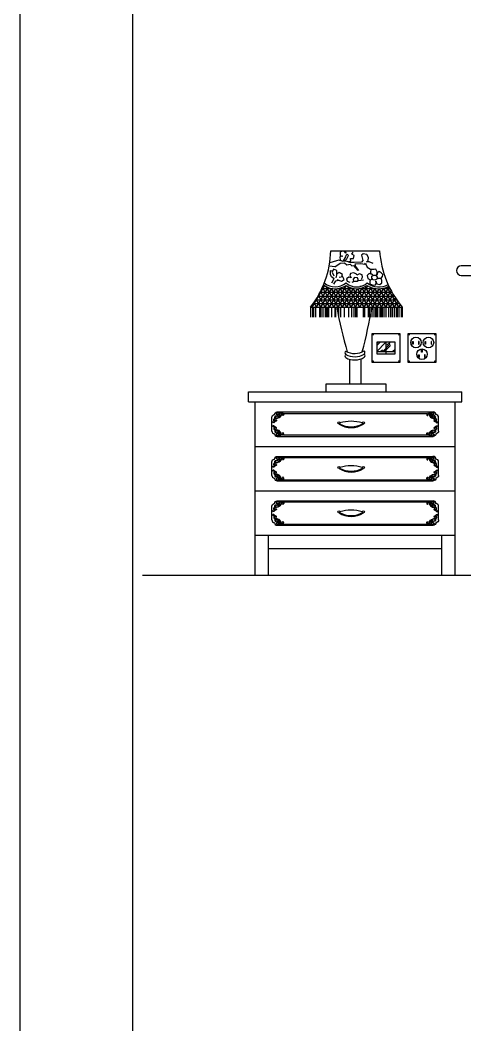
# Model space of a CAD drawing. Header units: inches. Extents: x 15.4 to 57.9, y 9.9 to 34.7.
# Drawn here: x 15.418 to 16.752, y 18.947 to 21.963 of the extents above; entities that cross this region are included whole.
import ezdxf

# ---------------------------------------------------------------- set-up
doc = ezdxf.new("R2010")
doc.units = ezdxf.units.IN
doc.header["$MEASUREMENT"] = 0
for name, color, linetype in [('02', 2, 'Continuous'), ('1', 1, 'Continuous'), ('8', 8, 'Continuous'), ('kadrbm', 4, 'Continuous')]:
    doc.layers.add(name, color=color, linetype=linetype)

# ---------------------------------------------------------------- blocks, each defined once
blk = doc.blocks.new('kadrbm')
at = {"layer": 'kadrbm', "color": 4}
blk.add_lwpolyline([(0, 0), (0, 24.7972), (21, 24.7972), (21, 0), (0, 0)], close=True, dxfattribs=at)
blk.add_lwpolyline([(20.6631, 0.3257), (20.6631, 24.4603), (0.3369, 24.4603), (0.3369, 0.3257), (20.6631, 0.3257)], dxfattribs=at)

msp = doc.modelspace()

# ---------------------------------------------------------------- hatches: boundary and pattern name
at = {"layer": '8'}
h = msp.add_hatch(dxfattribs=at)
h.set_pattern_fill('NET3', color=256, scale=0.09, style=0)
h.set_pattern_definition([(0, (-142.636841, 156.876902), (0, 0.01125), []), (60, (-142.636841, 156.876902), (-0.0097427858, 0.005625), []), (120, (-142.636841, 156.876902), (-0.0097427858, -0.005625), [])])
h.paths.add_polyline_path([(16.3954, 21.1664, -0.320221), (16.3278, 21.1682, -0.067201), (16.289, 21.1011), (16.564, 21.1011, -0.062678), (16.5239, 21.1639, -0.264053), (16.4585, 21.1663, -0.312684)])
h = msp.add_hatch(dxfattribs=at)
h.set_pattern_fill('AR-RROOF', color=256, scale=0.001, angle=45, style=0)
h.set_pattern_definition([(45, (16.2802, 20.778689), (0.0215526, 0.0574736), [0.381, -0.0508, 0.127, -0.0254]), (45, (16.295106, 20.811556), (-0.041848, 0.005927), [0.0762, -0.008382, 0.1524, -0.01905]), (45, (16.273913, 20.802935), (0.0813611, 0.1054282), [0.2032, -0.03556, 0.1016, -0.0254])])
h.paths.add_polyline_path([(16.5425, 20.9679), (16.5425, 20.9964), (16.4875, 20.9964), (16.4875, 20.9679)])

# ---------------------------------------------------------------- linework, layer by layer
at = {"layer": '02'}
for p, q in [((16.3496, 21.2703), (16.4957, 21.2703)), ((16.3833, 21.2696), (16.3779, 21.2658)), ((16.3779, 21.2658), (16.3779, 21.2564)), ((16.3911, 21.2686), (16.3833, 21.2696)), ((16.3951, 21.2635), (16.3911, 21.2686)), ((16.3941, 21.2682), (16.3951, 21.2635)), ((16.399, 21.2602), (16.3951, 21.2564)), ((16.4024, 21.256), (16.399, 21.2602)), ((16.4127, 21.2602), (16.4171, 21.2658)), ((16.42, 21.2564), (16.4127, 21.2602)), ((16.4465, 21.2611), (16.4421, 21.2574)), ((16.4582, 21.2592), (16.4465, 21.2611)), ((16.3667, 21.24), (16.3472, 21.2337)), ((16.3613, 21.2222), (16.3774, 21.2334)), ((16.374, 21.2423), (16.3667, 21.24)), ((16.3838, 21.2395), (16.374, 21.2423)), ((16.3858, 21.2541), (16.377, 21.2517)), ((16.377, 21.2517), (16.3779, 21.2423)), ((16.3774, 21.2334), (16.3907, 21.2339)), ((16.3779, 21.2564), (16.3858, 21.2541)), ((16.3779, 21.2423), (16.3853, 21.2395)), ((16.398, 21.2386), (16.3838, 21.2395)), ((16.3941, 21.2517), (16.3863, 21.2405)), ((16.3907, 21.2339), (16.3975, 21.2278)), ((16.3921, 21.2405), (16.398, 21.2461)), ((16.3951, 21.2564), (16.3941, 21.2517)), ((16.3975, 21.2278), (16.4073, 21.2297)), ((16.398, 21.2461), (16.4024, 21.256)), ((16.4068, 21.2353), (16.3985, 21.2381)), ((16.4029, 21.2372), (16.4097, 21.2405)), ((16.42, 21.2353), (16.4068, 21.2353)), ((16.4073, 21.2297), (16.4132, 21.225)), ((16.4097, 21.2405), (16.4088, 21.2475)), ((16.4088, 21.2475), (16.4181, 21.247)), ((16.4181, 21.247), (16.42, 21.2564)), ((16.4421, 21.2358), (16.42, 21.2353)), ((16.4225, 21.2315), (16.4396, 21.2325)), ((16.4244, 21.2231), (16.4225, 21.2315)), ((16.4396, 21.2325), (16.4514, 21.2297)), ((16.4421, 21.2574), (16.444, 21.2494)), ((16.446, 21.2409), (16.4421, 21.2358)), ((16.444, 21.2494), (16.446, 21.2409)), ((16.4514, 21.2297), (16.4533, 21.2334)), ((16.4533, 21.2334), (16.4548, 21.2297)), ((16.4548, 21.2297), (16.4587, 21.2207)), ((16.4572, 21.2372), (16.4621, 21.2409)), ((16.4651, 21.2372), (16.4572, 21.2372)), ((16.4626, 21.2499), (16.4582, 21.2592)), ((16.4621, 21.2409), (16.4626, 21.2499)), ((16.4763, 21.232), (16.4651, 21.2372)), ((16.3613, 21.2222), (16.3461, 21.2241)), ((16.3491, 21.1992), (16.3487, 21.2113)), ((16.3487, 21.2113), (16.355, 21.2104)), ((16.3578, 21.2153), (16.3539, 21.2066)), ((16.3539, 21.2066), (16.3591, 21.195)), ((16.3674, 21.2114), (16.3578, 21.2153)), ((16.3679, 21.1975), (16.3674, 21.2114)), ((16.3752, 21.2053), (16.3685, 21.2015)), ((16.3847, 21.1992), (16.3752, 21.2053)), ((16.4084, 21.2018), (16.4069, 21.1958)), ((16.4174, 21.2045), (16.4084, 21.2018)), ((16.4132, 21.225), (16.4176, 21.2264)), ((16.4257, 21.2011), (16.4174, 21.2045)), ((16.4176, 21.2264), (16.4303, 21.2109)), ((16.4342, 21.2109), (16.4244, 21.2231)), ((16.4276, 21.197), (16.4257, 21.2011)), ((16.4355, 21.2015), (16.4276, 21.197)), ((16.4433, 21.1985), (16.4355, 21.2015)), ((16.4587, 21.2207), (16.469, 21.2151)), ((16.465, 21.2018), (16.4591, 21.1957)), ((16.4743, 21.199), (16.465, 21.2018)), ((16.4699, 21.2145), (16.4689, 21.2065)), ((16.4689, 21.2065), (16.4699, 21.2008)), ((16.469, 21.2151), (16.4797, 21.2151)), ((16.4851, 21.2154), (16.4699, 21.2145)), ((16.4699, 21.2008), (16.4743, 21.199)), ((16.489, 21.2074), (16.4851, 21.2154)), ((16.4875, 21.1976), (16.489, 21.2074)), ((16.49, 21.2041), (16.4875, 21.1976)), ((16.4949, 21.2079), (16.49, 21.2041)), ((16.5012, 21.2046), (16.4949, 21.2079)), ((16.5056, 21.1994), (16.5012, 21.2046)), ((16.8322, 21.2251), (16.7411, 21.2251)), ((16.352, 21.1926), (16.3491, 21.1992)), ((16.3598, 21.1865), (16.352, 21.1926)), ((16.3528, 21.1743), (16.3594, 21.1867)), ((16.3587, 21.1698), (16.3648, 21.1804)), ((16.3648, 21.1804), (16.3727, 21.1823)), ((16.3654, 21.1892), (16.3679, 21.1975)), ((16.368, 21.1839), (16.3813, 21.1795)), ((16.3861, 21.1919), (16.3745, 21.1905)), ((16.3813, 21.1795), (16.3897, 21.1844)), ((16.3829, 21.1922), (16.3847, 21.1992)), ((16.3897, 21.1844), (16.3861, 21.1919)), ((16.4033, 21.1913), (16.3967, 21.1864)), ((16.3967, 21.1864), (16.3983, 21.1789)), ((16.3983, 21.1789), (16.4065, 21.1763)), ((16.4112, 21.1891), (16.4033, 21.1913)), ((16.4069, 21.1958), (16.4112, 21.1891)), ((16.4198, 21.1778), (16.4127, 21.1752)), ((16.421, 21.1898), (16.4163, 21.1849)), ((16.4163, 21.1849), (16.4174, 21.1774)), ((16.4288, 21.1778), (16.4198, 21.1778)), ((16.4296, 21.1887), (16.421, 21.1898)), ((16.4315, 21.1801), (16.4288, 21.1778)), ((16.4319, 21.1838), (16.4296, 21.1887)), ((16.4304, 21.1797), (16.4319, 21.1838)), ((16.448, 21.1823), (16.4315, 21.1801)), ((16.4413, 21.1849), (16.4445, 21.191)), ((16.4445, 21.191), (16.4433, 21.1985)), ((16.4591, 21.1957), (16.4611, 21.1872)), ((16.4611, 21.1872), (16.4684, 21.1835)), ((16.4738, 21.1854), (16.467, 21.1816)), ((16.467, 21.1816), (16.467, 21.1713)), ((16.467, 21.1713), (16.4763, 21.1675)), ((16.4684, 21.1835), (16.4738, 21.1854)), ((16.4728, 21.1938), (16.4763, 21.1976)), ((16.4728, 21.1877), (16.4728, 21.1938)), ((16.4772, 21.1835), (16.4728, 21.1877)), ((16.4763, 21.1976), (16.4851, 21.1971)), ((16.4836, 21.1825), (16.4772, 21.1835)), ((16.4885, 21.1858), (16.4836, 21.1825)), ((16.4841, 21.1684), (16.4861, 21.1731)), ((16.4846, 21.1792), (16.488, 21.1708)), ((16.4861, 21.1731), (16.4846, 21.1792)), ((16.4851, 21.1971), (16.489, 21.1915)), ((16.488, 21.1708), (16.4968, 21.1694)), ((16.489, 21.1891), (16.4885, 21.1858)), ((16.489, 21.1915), (16.4887, 21.1875)), ((16.4914, 21.1872), (16.5012, 21.1886)), ((16.5003, 21.1868), (16.4914, 21.1872)), ((16.4968, 21.1694), (16.5032, 21.1741)), ((16.5032, 21.1811), (16.5003, 21.1868)), ((16.5012, 21.1886), (16.5047, 21.1929)), ((16.5032, 21.1741), (16.5032, 21.1811)), ((16.5047, 21.1929), (16.5056, 21.1994)), ((16.7411, 21.1966), (17.9947, 21.1966)), ((16.4367, 21.1644), (16.4445, 21.1653)), ((16.4763, 21.1675), (16.4841, 21.1684)), ((16.289, 21.1011), (16.564, 21.1011)), ((16.289, 21.1011), (16.289, 21.071)), ((16.2943, 21.1011), (16.2943, 21.071)), ((16.2982, 21.1011), (16.2982, 21.071)), ((16.304, 21.1011), (16.304, 21.071)), ((16.3153, 21.1011), (16.3153, 21.071)), ((16.32, 21.1011), (16.32, 21.071)), ((16.3259, 21.1011), (16.3259, 21.071)), ((16.3329, 21.1011), (16.3329, 21.071)), ((16.3368, 21.1011), (16.3368, 21.071)), ((16.3391, 21.1011), (16.3391, 21.071)), ((16.343, 21.1011), (16.343, 21.071)), ((16.3516, 21.1011), (16.3516, 21.071)), ((16.3622, 21.1011), (16.3622, 21.071)), ((16.3641, 21.1011), (16.3641, 21.071)), ((16.3723, 21.1011), (16.3723, 21.071)), ((16.3785, 21.1011), (16.3785, 21.071)), ((16.3899, 21.1011), (16.3899, 21.071)), ((16.4031, 21.1011), (16.4031, 21.071)), ((16.4117, 21.1011), (16.4117, 21.071)), ((16.4187, 21.1011), (16.4187, 21.071)), ((16.4238, 21.1011), (16.4238, 21.071)), ((16.4281, 21.1011), (16.4281, 21.071)), ((16.4464, 21.1011), (16.4464, 21.071)), ((16.4503, 21.1011), (16.4503, 21.071)), ((16.4616, 21.1011), (16.4616, 21.071)), ((16.4652, 21.1011), (16.4652, 21.071)), ((16.4698, 21.1011), (16.4698, 21.071)), ((16.4753, 21.1011), (16.4753, 21.071)), ((16.4819, 21.1011), (16.4819, 21.071)), ((16.4862, 21.1011), (16.4862, 21.071)), ((16.4893, 21.1011), (16.4893, 21.071)), ((16.4968, 21.1011), (16.4968, 21.071)), ((16.4999, 21.1011), (16.4999, 21.071)), ((16.5038, 21.1011), (16.5038, 21.071)), ((16.5085, 21.1011), (16.5085, 21.071)), ((16.5151, 21.1011), (16.5151, 21.071)), ((16.5229, 21.1011), (16.5229, 21.071)), ((16.5284, 21.1011), (16.5284, 21.071)), ((16.5334, 21.1011), (16.5334, 21.071)), ((16.5401, 21.1011), (16.5401, 21.071)), ((16.5455, 21.1011), (16.5455, 21.071)), ((16.549, 21.1011), (16.549, 21.071)), ((16.5541, 21.1011), (16.5541, 21.071)), ((16.5611, 21.1011), (16.5611, 21.071)), ((16.564, 21.1011), (16.564, 21.071)), ((16.4755, 21.0202), (16.4755, 21.0175)), ((16.5836, 21.0201), (16.5836, 21.0174)), ((16.6626, 21.0201), (16.6626, 21.0174)), ((16.515, 20.9964), (16.515, 20.9614)), ((16.4875, 20.9679), (16.5425, 20.9679)), ((16.4069, 20.8712), (16.4069, 20.9446)), ((16.4408, 20.8712), (16.4408, 20.9462)), ((16.4742, 20.9389), (16.4769, 20.9389)), ((16.4755, 20.9376), (16.4755, 20.9402)), ((16.5559, 20.9389), (16.5532, 20.9389)), ((16.5823, 20.9388), (16.5849, 20.9388)), ((16.5836, 20.9375), (16.5836, 20.9402)), ((16.664, 20.9388), (16.6613, 20.9388)), ((16.6626, 20.9375), (16.6626, 20.9402)), ((16.1029, 20.8466), (16.7429, 20.8466)), ((16.1029, 20.8166), (16.1029, 20.8466)), ((16.7429, 20.8166), (16.7429, 20.8466)), ((16.1029, 20.8166), (16.7429, 20.8166)), ((16.1229, 20.2966), (16.1229, 20.8166)), ((16.7229, 20.2966), (16.7229, 20.8166)), ((16.1887, 20.7866), (16.6571, 20.7866)), ((16.2073, 20.7816), (16.638, 20.7816)), ((16.1729, 20.7293), (16.1729, 20.7704)), ((16.1787, 20.7643), (16.1783, 20.7645)), ((16.1809, 20.767), (16.1797, 20.7676)), ((16.6648, 20.767), (16.6661, 20.7676)), ((16.667, 20.7643), (16.6675, 20.7645)), ((16.6729, 20.7293), (16.6729, 20.7704)), ((16.1787, 20.7355), (16.1783, 20.7353)), ((16.1809, 20.7327), (16.1797, 20.7322)), ((16.2078, 20.7182), (16.6373, 20.7182)), ((16.6648, 20.7327), (16.6661, 20.7322)), ((16.667, 20.7355), (16.6675, 20.7353)), ((16.1887, 20.7132), (16.6571, 20.7132)), ((16.1229, 20.6832), (16.7229, 20.6832)), ((16.1729, 20.596), (16.1729, 20.6371)), ((16.1787, 20.631), (16.1783, 20.6312)), ((16.1809, 20.6337), (16.1797, 20.6343)), ((16.1887, 20.6532), (16.6571, 20.6532)), ((16.2012, 20.6502), (16.6454, 20.6502)), ((16.6648, 20.6337), (16.6661, 20.6343)), ((16.667, 20.631), (16.6675, 20.6312)), ((16.6729, 20.596), (16.6729, 20.6371)), ((16.1787, 20.6021), (16.1783, 20.6019)), ((16.1809, 20.5994), (16.1797, 20.5989)), ((16.6648, 20.5994), (16.6661, 20.5989)), ((16.667, 20.6021), (16.6675, 20.6019)), ((16.1887, 20.5799), (16.6571, 20.5799)), ((16.2006, 20.5829), (16.6452, 20.5829)), ((16.1229, 20.5499), (16.7229, 20.5499)), ((16.1887, 20.5199), (16.6571, 20.5199)), ((16.2012, 20.5169), (16.6454, 20.5169)), ((16.1729, 20.4627), (16.1729, 20.5038)), ((16.1787, 20.4976), (16.1783, 20.4978)), ((16.1809, 20.5004), (16.1797, 20.5009)), ((16.6648, 20.5004), (16.6661, 20.5009)), ((16.667, 20.4976), (16.6675, 20.4978)), ((16.6729, 20.4627), (16.6729, 20.5038)), ((16.1787, 20.4688), (16.1783, 20.4686)), ((16.1809, 20.4661), (16.1797, 20.4655)), ((16.1887, 20.4466), (16.6571, 20.4466)), ((16.2006, 20.4496), (16.6452, 20.4496)), ((16.6648, 20.4661), (16.6661, 20.4655)), ((16.667, 20.4688), (16.6675, 20.4686)), ((16.1229, 20.4166), (16.7229, 20.4166)), ((16.1629, 20.2966), (16.1629, 20.4166)), ((16.6829, 20.2966), (16.6829, 20.4166)), ((16.1629, 20.3766), (16.6829, 20.3766))]:
    msp.add_line(p, q, dxfattribs=at)
for points in [[(16.4725, 20.9364), (16.5575, 20.9364), (16.5575, 21.0214), (16.4725, 21.0214)], [(16.5806, 20.9363), (16.6656, 20.9363), (16.6656, 21.0213), (16.5806, 21.0213)], [(16.4875, 20.9614), (16.5425, 20.9614), (16.5425, 20.9964), (16.4875, 20.9964)], [(16.5951, 20.9981), (16.5966, 20.9981), (16.5966, 20.9905), (16.5951, 20.9905)], [(16.6147, 20.9981), (16.6131, 20.9981), (16.6131, 20.9905), (16.6147, 20.9905)], [(16.6325, 20.9981), (16.6341, 20.9981), (16.6341, 20.9905), (16.6325, 20.9905)], [(16.6521, 20.9981), (16.6505, 20.9981), (16.6505, 20.9905), (16.6521, 20.9905)], [(16.6221, 20.9732), (16.6237, 20.9732), (16.6237, 20.9657), (16.6221, 20.9657)], [(16.6131, 20.9576), (16.6147, 20.9576), (16.6147, 20.95), (16.6131, 20.95)], [(16.6327, 20.9576), (16.6311, 20.9576), (16.6311, 20.95), (16.6327, 20.95)]]:
    msp.add_lwpolyline(points, close=True, dxfattribs=at)
msp.add_lwpolyline([(16.3356, 20.8466), (16.3356, 20.8712), (16.5149, 20.8712), (16.5149, 20.8466)], dxfattribs=at)
for points in [[(16.2074, 20.7814, -0.512172), (16.2067, 20.7761, -0.595535), (16.2049, 20.7772, 0.803816), (16.2058, 20.7812, 0.447666), (16.2007, 20.7773, -0.239484), (16.1912, 20.7679, -0.092471), (16.1825, 20.7656, 1.070107), (16.1844, 20.7598, 0.481173), (16.1844, 20.7626, -0.666302), (16.1862, 20.7593, -0.356246), (16.1812, 20.7585, -0.892513), (16.1746, 20.7562)], [(16.1751, 20.7573, 0.714393), (16.1797, 20.758, -0.054521), (16.1786, 20.7629, -0.433809), (16.1831, 20.7675, -0.430978), (16.1826, 20.7739, -0.511089), (16.1867, 20.7731, 1.147301), (16.186, 20.768, 0.175818), (16.1964, 20.7735, 0.495061), (16.1931, 20.7771, 0.688323), (16.1916, 20.7741, -0.672259), (16.1921, 20.7725, -0.771078), (16.1899, 20.7771, -0.899645), (16.1906, 20.7859, -0.449117), (16.1926, 20.7837, 0.697657), (16.1877, 20.781, 0.292783), (16.191, 20.778)], [(16.2074, 20.7814, 0.363011), (16.201, 20.7819, 0.68482), (16.1943, 20.7839, 0.496416), (16.1953, 20.7793, 0.467951), (16.1962, 20.7804, -1.019778), (16.1978, 20.7837, -0.419687), (16.1998, 20.779, -0.028688), (16.1981, 20.7742, 0.655541), (16.1899, 20.7771)], [(16.6384, 20.7814, 0.512172), (16.6391, 20.7761, 0.595535), (16.6409, 20.7772, -0.803816), (16.64, 20.7812, -0.447666), (16.645, 20.7773, 0.239484), (16.6545, 20.7679, 0.092471), (16.6632, 20.7656, -1.070107), (16.6613, 20.7598, -0.481173), (16.6613, 20.7626, 0.666302), (16.6596, 20.7593, 0.356246), (16.6646, 20.7585, 0.892513), (16.6712, 20.7562)], [(16.6384, 20.7814, -0.363011), (16.6448, 20.7819, -0.68482), (16.6514, 20.7839, -0.496416), (16.6504, 20.7793, -0.467951), (16.6496, 20.7804, 1.019778), (16.6479, 20.7837, 0.419687), (16.646, 20.779, 0.028688), (16.6477, 20.7742, -0.655541), (16.6559, 20.7771)], [(16.6707, 20.7573, -0.714393), (16.666, 20.758, 0.054521), (16.6672, 20.7629, 0.433809), (16.6627, 20.7675, 0.430978), (16.6631, 20.7739, 0.511089), (16.6591, 20.7731, -1.147301), (16.6598, 20.768, -0.175818), (16.6493, 20.7735, -0.495061), (16.6526, 20.7771, -0.688323), (16.6541, 20.7741, 0.672259), (16.6537, 20.7725, 0.771078), (16.6559, 20.7771, 0.899645), (16.6551, 20.7859, 0.449117), (16.6531, 20.7837, -0.697657), (16.658, 20.781, -0.292783), (16.6548, 20.778)], [(16.2074, 20.7184, 0.512172), (16.2067, 20.7237, 0.595535), (16.2049, 20.7226, -0.803816), (16.2058, 20.7186, -0.447666), (16.2007, 20.7225, 0.239484), (16.1912, 20.7319, 0.092471), (16.1825, 20.7342, -1.070107), (16.1844, 20.7399, -0.481173), (16.1844, 20.7372, 0.666302), (16.1862, 20.7404, 0.356246), (16.1812, 20.7412, 0.892513), (16.1746, 20.7436)], [(16.1751, 20.7425, -0.714393), (16.1797, 20.7418, 0.054521), (16.1786, 20.7369, 0.433809), (16.1831, 20.7322, 0.430978), (16.1826, 20.7259, 0.511089), (16.1867, 20.7267, -1.147301), (16.186, 20.7318, -0.175818), (16.1964, 20.7263, -0.495061), (16.1931, 20.7227, -0.688323), (16.1916, 20.7257, 0.672259), (16.1921, 20.7272, 0.771078), (16.1899, 20.7227, 0.899645), (16.1906, 20.7138, 0.449117), (16.1926, 20.7161, -0.697657), (16.1877, 20.7188, -0.292783), (16.191, 20.7218)], [(16.2074, 20.7184, -0.363011), (16.201, 20.7179, -0.68482), (16.1943, 20.7158, -0.496416), (16.1953, 20.7205, -0.467951), (16.1962, 20.7193, 1.019778), (16.1978, 20.7161, 0.419687), (16.1998, 20.7208, 0.028688), (16.1981, 20.7256, -0.655541), (16.1899, 20.7227)], [(16.6384, 20.7184, -0.512172), (16.6391, 20.7237, -0.595535), (16.6409, 20.7226, 0.803816), (16.64, 20.7186, 0.447666), (16.645, 20.7225, -0.239484), (16.6545, 20.7319, -0.092471), (16.6632, 20.7342, 1.070107), (16.6613, 20.7399, 0.481173), (16.6613, 20.7372, -0.666302), (16.6596, 20.7404, -0.356246), (16.6646, 20.7412, -0.892513), (16.6712, 20.7436)], [(16.6384, 20.7184, 0.363011), (16.6448, 20.7179, 0.68482), (16.6514, 20.7158, 0.496416), (16.6504, 20.7205, 0.467951), (16.6496, 20.7193, -1.019778), (16.6479, 20.7161, -0.419687), (16.646, 20.7208, -0.028688), (16.6477, 20.7256, 0.655541), (16.6559, 20.7227)], [(16.6707, 20.7425, 0.714393), (16.666, 20.7418, -0.054521), (16.6672, 20.7369, -0.433809), (16.6627, 20.7322, -0.430978), (16.6631, 20.7259, -0.511089), (16.6591, 20.7267, 1.147301), (16.6598, 20.7318, 0.175818), (16.6493, 20.7263, 0.495061), (16.6526, 20.7227, 0.688323), (16.6541, 20.7257, -0.672259), (16.6537, 20.7272, -0.771078), (16.6559, 20.7227, -0.899645), (16.6551, 20.7138, -0.449117), (16.6531, 20.7161, 0.697657), (16.658, 20.7188, 0.292783), (16.6548, 20.7218)], [(16.2074, 20.6481, -0.512172), (16.2067, 20.6427, -0.595535), (16.2049, 20.6439, 0.803816), (16.2058, 20.6478, 0.447666), (16.2007, 20.6439, -0.239484), (16.1912, 20.6345, -0.092471), (16.1825, 20.6322, 1.070107), (16.1844, 20.6265, 0.481173), (16.1844, 20.6293, -0.666302), (16.1862, 20.626, -0.356246), (16.1812, 20.6252, -0.892513), (16.1746, 20.6228)], [(16.1751, 20.6239, 0.714393), (16.1797, 20.6247, -0.054521), (16.1786, 20.6295, -0.433809), (16.1831, 20.6342, -0.430978), (16.1826, 20.6406, -0.511089), (16.1867, 20.6397, 1.147301), (16.186, 20.6347, 0.175818), (16.1964, 20.6402, 0.495061), (16.1931, 20.6438, 0.688323), (16.1916, 20.6408, -0.672259), (16.1921, 20.6392, -0.771078), (16.1899, 20.6438, -0.899645), (16.1906, 20.6526, -0.449117), (16.1926, 20.6503, 0.697657), (16.1877, 20.6476, 0.292783), (16.191, 20.6447)], [(16.2074, 20.6481, 0.363011), (16.201, 20.6485, 0.68482), (16.1943, 20.6506, 0.496416), (16.1953, 20.646, 0.467951), (16.1962, 20.6471, -1.019778), (16.1978, 20.6503, -0.419687), (16.1998, 20.6457, -0.028688), (16.1981, 20.6409, 0.655541), (16.1899, 20.6438)], [(16.6384, 20.6481, 0.512172), (16.6391, 20.6427, 0.595535), (16.6409, 20.6439, -0.803816), (16.64, 20.6478, -0.447666), (16.645, 20.6439, 0.239484), (16.6545, 20.6345, 0.092471), (16.6632, 20.6322, -1.070107), (16.6613, 20.6265, -0.481173), (16.6613, 20.6293, 0.666302), (16.6596, 20.626, 0.356246), (16.6646, 20.6252, 0.892513), (16.6712, 20.6228)], [(16.6384, 20.6481, -0.363011), (16.6448, 20.6485, -0.68482), (16.6514, 20.6506, -0.496416), (16.6504, 20.646, -0.467951), (16.6496, 20.6471, 1.019778), (16.6479, 20.6503, 0.419687), (16.646, 20.6457, 0.028688), (16.6477, 20.6409, -0.655541), (16.6559, 20.6438)], [(16.6707, 20.6239, -0.714393), (16.666, 20.6247, 0.054521), (16.6672, 20.6295, 0.433809), (16.6627, 20.6342, 0.430978), (16.6631, 20.6406, 0.511089), (16.6591, 20.6397, -1.147301), (16.6598, 20.6347, -0.175818), (16.6493, 20.6402, -0.495061), (16.6526, 20.6438, -0.688323), (16.6541, 20.6408, 0.672259), (16.6537, 20.6392, 0.771078), (16.6559, 20.6438, 0.899645), (16.6551, 20.6526, 0.449117), (16.6531, 20.6503, -0.697657), (16.658, 20.6476, -0.292783), (16.6548, 20.6447)], [(16.2074, 20.585, 0.512172), (16.2067, 20.5904, 0.595535), (16.2049, 20.5892, -0.803816), (16.2058, 20.5853, -0.447666), (16.2007, 20.5892, 0.239484), (16.1912, 20.5986, 0.092471), (16.1825, 20.6009, -1.070107), (16.1844, 20.6066, -0.481173), (16.1844, 20.6039, 0.666302), (16.1862, 20.6071, 0.356246), (16.1812, 20.6079, 0.892513), (16.1746, 20.6103)], [(16.1751, 20.6092, -0.714393), (16.1797, 20.6084, 0.054521), (16.1786, 20.6036, 0.433809), (16.1831, 20.5989, 0.430978), (16.1826, 20.5925, 0.511089), (16.1867, 20.5934, -1.147301), (16.186, 20.5984, -0.175818), (16.1964, 20.593, -0.495061), (16.1931, 20.5893, -0.688323), (16.1916, 20.5923, 0.672259), (16.1921, 20.5939, 0.771078), (16.1899, 20.5893, 0.899645), (16.1906, 20.5805, 0.449117), (16.1926, 20.5828, -0.697657), (16.1877, 20.5855, -0.292783), (16.191, 20.5884)], [(16.6384, 20.585, -0.512172), (16.6391, 20.5904, -0.595535), (16.6409, 20.5892, 0.803816), (16.64, 20.5853, 0.447666), (16.645, 20.5892, -0.239484), (16.6545, 20.5986, -0.092471), (16.6632, 20.6009, 1.070107), (16.6613, 20.6066, 0.481173), (16.6613, 20.6039, -0.666302), (16.6596, 20.6071, -0.356246), (16.6646, 20.6079, -0.892513), (16.6712, 20.6103)], [(16.6707, 20.6092, 0.714393), (16.666, 20.6084, -0.054521), (16.6672, 20.6036, -0.433809), (16.6627, 20.5989, -0.430978), (16.6631, 20.5925, -0.511089), (16.6591, 20.5934, 1.147301), (16.6598, 20.5984, 0.175818), (16.6493, 20.593, 0.495061), (16.6526, 20.5893, 0.688323), (16.6541, 20.5923, -0.672259), (16.6537, 20.5939, -0.771078), (16.6559, 20.5893, -0.899645), (16.6551, 20.5805, -0.449117), (16.6531, 20.5828, 0.697657), (16.658, 20.5855, 0.292783), (16.6548, 20.5884)], [(16.2074, 20.585, -0.363011), (16.201, 20.5846, -0.68482), (16.1943, 20.5825, -0.496416), (16.1953, 20.5872, -0.467951), (16.1962, 20.586, 1.019778), (16.1978, 20.5828, 0.419687), (16.1998, 20.5874, 0.028688), (16.1981, 20.5922, -0.655541), (16.1899, 20.5893)], [(16.6384, 20.585, 0.363011), (16.6448, 20.5846, 0.68482), (16.6514, 20.5825, 0.496416), (16.6504, 20.5872, 0.467951), (16.6496, 20.586, -1.019778), (16.6479, 20.5828, -0.419687), (16.646, 20.5874, -0.028688), (16.6477, 20.5922, 0.655541), (16.6559, 20.5893)], [(16.2074, 20.5148, -0.512172), (16.2067, 20.5094, -0.595535), (16.2049, 20.5106, 0.803816), (16.2058, 20.5145, 0.447666), (16.2007, 20.5106, -0.239484), (16.1912, 20.5012, -0.092471), (16.1825, 20.4989, 1.070107), (16.1844, 20.4932, 0.481173), (16.1844, 20.4959, -0.666302), (16.1862, 20.4927, -0.356246), (16.1812, 20.4919, -0.892513), (16.1746, 20.4895)], [(16.1751, 20.4906, 0.714393), (16.1797, 20.4914, -0.054521), (16.1786, 20.4962, -0.433809), (16.1831, 20.5009, -0.430978), (16.1826, 20.5072, -0.511089), (16.1867, 20.5064, 1.147301), (16.186, 20.5013, 0.175818), (16.1964, 20.5068, 0.495061), (16.1931, 20.5104, 0.688323), (16.1916, 20.5075, -0.672259), (16.1921, 20.5059, -0.771078), (16.1899, 20.5105, -0.899645), (16.1906, 20.5193, -0.449117), (16.1926, 20.517, 0.697657), (16.1877, 20.5143, 0.292783), (16.191, 20.5114)], [(16.2074, 20.5148, 0.363011), (16.201, 20.5152, 0.68482), (16.1943, 20.5173, 0.496416), (16.1953, 20.5126, 0.467951), (16.1962, 20.5138, -1.019778), (16.1978, 20.517, -0.419687), (16.1998, 20.5123, -0.028688), (16.1981, 20.5075, 0.655541), (16.1899, 20.5105)], [(16.6384, 20.5148, 0.512172), (16.6391, 20.5094, 0.595535), (16.6409, 20.5106, -0.803816), (16.64, 20.5145, -0.447666), (16.645, 20.5106, 0.239484), (16.6545, 20.5012, 0.092471), (16.6632, 20.4989, -1.070107), (16.6613, 20.4932, -0.481173), (16.6613, 20.4959, 0.666302), (16.6596, 20.4927, 0.356246), (16.6646, 20.4919, 0.892513), (16.6712, 20.4895)], [(16.6384, 20.5148, -0.363011), (16.6448, 20.5152, -0.68482), (16.6514, 20.5173, -0.496416), (16.6504, 20.5126, -0.467951), (16.6496, 20.5138, 1.019778), (16.6479, 20.517, 0.419687), (16.646, 20.5123, 0.028688), (16.6477, 20.5075, -0.655541), (16.6559, 20.5105)], [(16.6707, 20.4906, -0.714393), (16.666, 20.4914, 0.054521), (16.6672, 20.4962, 0.433809), (16.6627, 20.5009, 0.430978), (16.6631, 20.5072, 0.511089), (16.6591, 20.5064, -1.147301), (16.6598, 20.5013, -0.175818), (16.6493, 20.5068, -0.495061), (16.6526, 20.5104, -0.688323), (16.6541, 20.5075, 0.672259), (16.6537, 20.5059, 0.771078), (16.6559, 20.5105, 0.899645), (16.6551, 20.5193, 0.449117), (16.6531, 20.517, -0.697657), (16.658, 20.5143, -0.292783), (16.6548, 20.5114)], [(16.2074, 20.4517, 0.512172), (16.2067, 20.457, 0.595535), (16.2049, 20.4559, -0.803816), (16.2058, 20.452, -0.447666), (16.2007, 20.4558, 0.239484), (16.1912, 20.4652, 0.092471), (16.1825, 20.4675, -1.070107), (16.1844, 20.4733, -0.481173), (16.1844, 20.4705, 0.666302), (16.1862, 20.4738, 0.356246), (16.1812, 20.4746, 0.892513), (16.1746, 20.4769)], [(16.1751, 20.4759, -0.714393), (16.1797, 20.4751, 0.054521), (16.1786, 20.4702, 0.433809), (16.1831, 20.4656, 0.430978), (16.1826, 20.4592, 0.511089), (16.1867, 20.46, -1.147301), (16.186, 20.4651, -0.175818), (16.1964, 20.4596, -0.495061), (16.1931, 20.456, -0.688323), (16.1916, 20.459, 0.672259), (16.1921, 20.4606, 0.771078), (16.1899, 20.456, 0.899645), (16.1906, 20.4472, 0.449117), (16.1926, 20.4495, -0.697657), (16.1877, 20.4521, -0.292783), (16.191, 20.4551)], [(16.6384, 20.4517, -0.512172), (16.6391, 20.457, -0.595535), (16.6409, 20.4559, 0.803816), (16.64, 20.452, 0.447666), (16.645, 20.4558, -0.239484), (16.6545, 20.4652, -0.092471), (16.6632, 20.4675, 1.070107), (16.6613, 20.4733, 0.481173), (16.6613, 20.4705, -0.666302), (16.6596, 20.4738, -0.356246), (16.6646, 20.4746, -0.892513), (16.6712, 20.4769)], [(16.6707, 20.4759, 0.714393), (16.666, 20.4751, -0.054521), (16.6672, 20.4702, -0.433809), (16.6627, 20.4656, -0.430978), (16.6631, 20.4592, -0.511089), (16.6591, 20.46, 1.147301), (16.6598, 20.4651, 0.175818), (16.6493, 20.4596, 0.495061), (16.6526, 20.456, 0.688323), (16.6541, 20.459, -0.672259), (16.6537, 20.4606, -0.771078), (16.6559, 20.456, -0.899645), (16.6551, 20.4472, -0.449117), (16.6531, 20.4495, 0.697657), (16.658, 20.4521, 0.292783), (16.6548, 20.4551)], [(16.2074, 20.4517, -0.363011), (16.201, 20.4512, -0.68482), (16.1943, 20.4492, -0.496416), (16.1953, 20.4538, -0.467951), (16.1962, 20.4527, 1.019778), (16.1978, 20.4494, 0.419687), (16.1998, 20.4541, 0.028688), (16.1981, 20.4589, -0.655541), (16.1899, 20.456)], [(16.6384, 20.4517, 0.363011), (16.6448, 20.4512, 0.68482), (16.6514, 20.4492, 0.496416), (16.6504, 20.4538, 0.467951), (16.6496, 20.4527, -1.019778), (16.6479, 20.4494, -0.419687), (16.646, 20.4541, -0.028688), (16.6477, 20.4589, 0.655541), (16.6559, 20.456)]]:
    msp.add_lwpolyline(points, format="xyb", dxfattribs=at)
for centre, radius in [((16.4755, 21.0188), 0.00134), ((16.5546, 21.0188), 0.00134), ((16.5836, 21.0188), 0.00134), ((16.6627, 21.0188), 0.00134), ((16.6052, 20.9951), 0.0158), ((16.6426, 20.9951), 0.0158), ((16.6232, 20.9598), 0.0158), ((16.4755, 20.9389), 0.00134), ((16.5546, 20.9389), 0.00134), ((16.5836, 20.9388), 0.00134), ((16.6627, 20.9388), 0.00134), ((16.3742, 20.7535), 0.00301), ((16.4473, 20.7535), 0.00301), ((16.3742, 20.6201), 0.00301), ((16.4473, 20.6201), 0.00301), ((16.3742, 20.4868), 0.00301), ((16.4473, 20.4868), 0.00301)]:
    msp.add_circle(centre, radius, dxfattribs=at)
for centre, radius, start, end in [((16.0601, 21.2785), 0.2896, 322.2196, 358.3737), ((16.7932, 21.292), 0.2982, 184.1697, 219.7897), ((16.7411, 21.2108), 0.0143, 90, 270), ((16.3626, 21.2128), 0.0509, 230.1727, 310.0884), ((16.4271, 21.2097), 0.0479, 228.6091, 311.3909), ((16.4937, 21.2187), 0.0569, 232.0686, 299.2047), ((16.3629, 21.2146), 0.0582, 232.9736, 303.9983), ((16.4271, 21.2119), 0.0554, 235.133, 304.5876), ((16.4933, 21.2226), 0.0662, 238.3396, 297.5057), ((17.478, 21.2881), 1.1257, 189.5602, 196.5916), ((14.6067, 21.4403), 1.8974, 345.5567, 349.702), ((16.3987, 20.9643), 0.00655, 132.1128, 227.8872), ((16.3988, 20.9546), 0.00655, 132.1128, 227.8872), ((16.4212, 21.0168), 0.0548, 240.5295, 301.717), ((16.4214, 21.0071), 0.0548, 240.5295, 301.717), ((16.4456, 20.9654), 0.00655, 312.1128, 47.8872), ((16.4458, 20.9557), 0.00655, 312.1128, 47.8872), ((16.4214, 20.9974), 0.0548, 240.5295, 301.717), ((16.4108, 20.8064), 0.0668, 236.8692, 303.1263), ((16.4105, 20.813), 0.0708, 240.9363, 299.3473), ((16.4107, 20.6434), 0.1151, 73.0479, 106.9521), ((16.4108, 20.6731), 0.0668, 236.8692, 303.1263), ((16.4105, 20.6797), 0.0708, 240.9363, 299.3473), ((16.4107, 20.51), 0.1151, 73.0479, 106.9521), ((16.4108, 20.5397), 0.0668, 236.8692, 303.1263), ((16.4105, 20.5463), 0.0708, 240.9363, 299.3473), ((16.4107, 20.3767), 0.1151, 73.0479, 106.9521)]:
    msp.add_arc(centre, radius, start, end, dxfattribs=at)
at = {"layer": '02', "extrusion": (0, 0, -1)}
for centre, major_axis, ratio, start_param, end_param in [((16.1809, 20.7711), (0.00786, 0.00198), 0.913074, 3.32693, 4.935262), ((16.1886, 20.7791), (-0.00774, 0), 0.96, -0.083845, 1.574044), ((16.6571, 20.7207), (-0.00774, 0), 0.96, 3.057748, 4.715637), ((16.6648, 20.7287), (0.00786, 0.00198), 0.913074, 0.185337, 1.79367), ((16.1809, 20.6377), (0.00786, 0.00198), 0.913074, 3.32693, 4.935262), ((16.1886, 20.6458), (-0.00774, 0), 0.96, -0.083845, 1.574044), ((16.6571, 20.5873), (-0.00774, 0), 0.96, 3.057748, 4.715637), ((16.6648, 20.5954), (0.00786, 0.00198), 0.913074, 0.185337, 1.79367), ((16.1809, 20.5044), (0.00786, 0.00198), 0.913074, 3.32693, 4.935262), ((16.1886, 20.5125), (-0.00774, 0), 0.96, -0.083845, 1.574044), ((16.6571, 20.454), (-0.00774, 0), 0.96, 3.057748, 4.715637), ((16.6648, 20.462), (0.00786, 0.00198), 0.913074, 0.185337, 1.79367)]:
    msp.add_ellipse(centre, major_axis=major_axis, ratio=ratio, start_param=start_param, end_param=end_param, dxfattribs=at)
at = {"layer": '02'}
for centre, major_axis, ratio, start_param, end_param in [((16.6571, 20.7791), (0.00774, 0), 0.96, -0.083845, 1.574044), ((16.6648, 20.7711), (-0.00786, 0.00198), 0.913074, 3.32693, 4.935262), ((16.1809, 20.7287), (-0.00786, 0.00198), 0.913074, 0.185337, 1.79367), ((16.1886, 20.7207), (0.00774, 0), 0.96, 3.057748, 4.715637), ((16.6571, 20.6458), (0.00774, 0), 0.96, -0.083845, 1.574044), ((16.6648, 20.6377), (-0.00786, 0.00198), 0.913074, 3.32693, 4.935262), ((16.1809, 20.5954), (-0.00786, 0.00198), 0.913074, 0.185337, 1.79367), ((16.1886, 20.5873), (0.00774, 0), 0.96, 3.057748, 4.715637), ((16.6571, 20.5125), (0.00774, 0), 0.96, -0.083845, 1.574044), ((16.6648, 20.5044), (-0.00786, 0.00198), 0.913074, 3.32693, 4.935262), ((16.1809, 20.462), (-0.00786, 0.00198), 0.913074, 0.185337, 1.79367), ((16.1886, 20.454), (0.00774, 0), 0.96, 3.057748, 4.715637)]:
    msp.add_ellipse(centre, major_axis=major_axis, ratio=ratio, start_param=start_param, end_param=end_param, dxfattribs=at)
for p in [(16.1229, 20.6832), (16.1229, 20.5499)]:
    msp.add_point(p, dxfattribs=at)
at = {"layer": '1'}
msp.add_line((15.7844, 20.2966), (36.0806, 20.2966), dxfattribs=at)

# ---------------------------------------------------------------- block references
at = {"layer": 'kadrbm'}
msp.add_blockref('kadrbm', (15.4175, 9.9004), dxfattribs=at)

doc.saveas('drawing.dxf')
